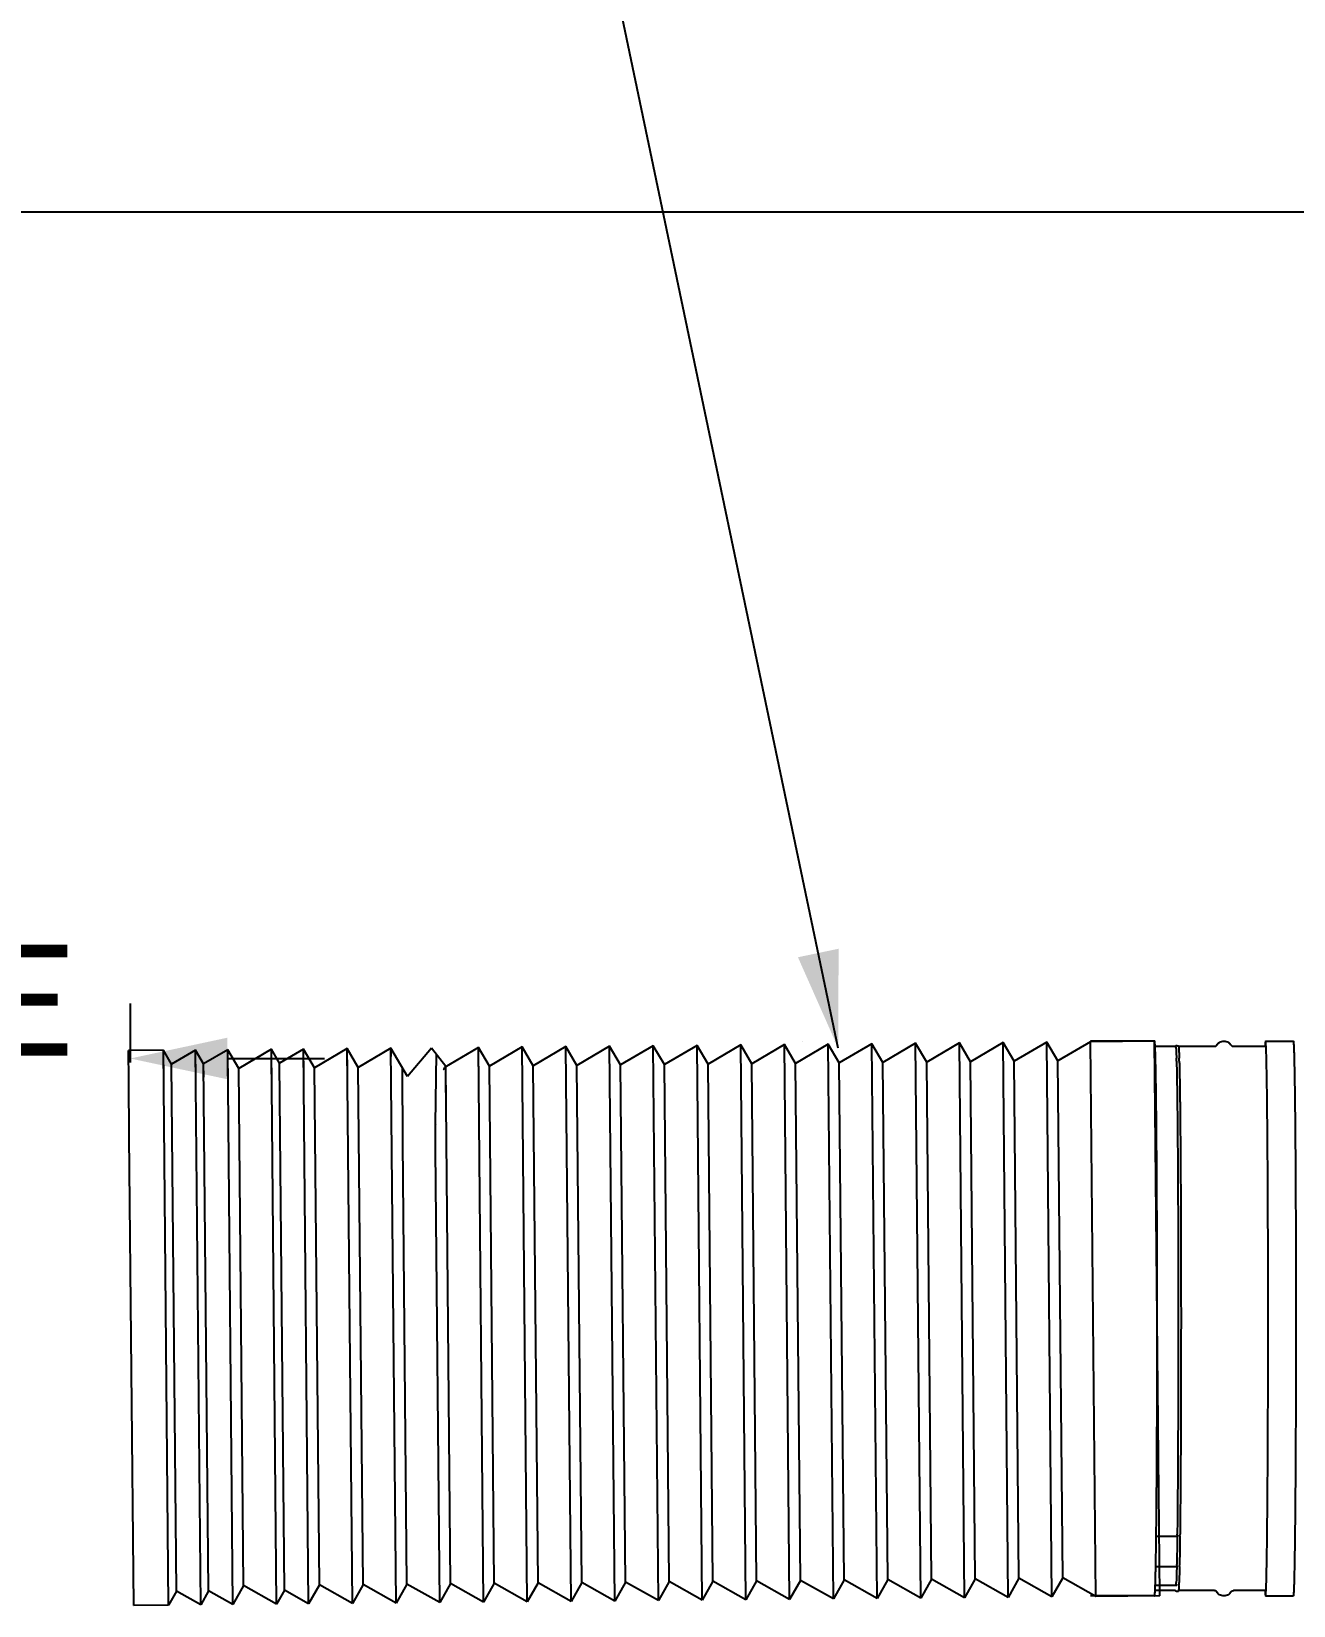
# Model space of a CAD drawing. Header units: millimetres. Extents: x 6781 to 13993, y -7973 to 4183.
# Drawn here: x 9036 to 9491, y 2956 to 3524 of the extents above; entities that cross this region are included whole.
import ezdxf

# ---------------------------------------------------------------- set-up
doc = ezdxf.new("R2010")
doc.units = ezdxf.units.MM
doc.header["$LTSCALE"] = 307.34
doc.header["$PDMODE"] = 3
doc.header["$PDSIZE"] = 8
doc.layers.get('0').update_dxf_attribs({"linetype": 'CONTINUOUS'})
doc.layers.get('Defpoints').update_dxf_attribs({"linetype": 'CONTINUOUS'})
doc.layers.add('02___PRT_ALL_AXES', color=7, linetype='CONTINUOUS')
doc.styles.get("Standard").update_dxf_attribs({"font": 'calibri.ttf'})
doc.dimstyles.new('DIMSTYLE_1', dxfattribs={"dimtxt": 40, "dimasz": 35, "dimexe": 1.5, "dimexo": 1, "dimgap": 1, "dimtad": 1, "dimdsep": 46, "dimtxsty": 'Standard', "dimblk": '_FILLED', "dimblk1": '_FILLED', "dimblk2": '_FILLED', "dimcen": 0.09, "dimazin": 2, "dimtp": 0.01, "dimtm": 0.01, "dimtfac": 1, "dimtofl": 0, "dimtmove": 0, "dimatfit": 3, "dimldrblk": '_FILLED', "dimfxl": 1, "dimtolj": 1, "dimarcsym": 0})
doc.dimstyles.get("Standard").update_dxf_attribs({"dimtxt": 35, "dimasz": 35, "dimexe": 1.5, "dimexo": 1, "dimtad": 1, "dimdsep": 46, "dimtxsty": 'Standard', "dimblk": '_FILLED', "dimblk1": '_FILLED', "dimblk2": '_FILLED', "dimcen": 0.09, "dimazin": 2, "dimtol": 1, "dimtp": 0.01, "dimtm": 0.01, "dimtfac": 1, "dimtofl": 0, "dimtmove": 0, "dimatfit": 3, "dimldrblk": '_FILLED', "dimfxl": 1, "dimtolj": 1, "dimarcsym": 0})

# ---------------------------------------------------------------- blocks, each defined once
blk = doc.blocks.new('_FILLED')
at = {"color": 0, "linetype": 'ByBlock'}
blk.add_solid([(0, 0), (-1, 0.214), (-1, -0.214)], dxfattribs=at)
blk = doc.blocks.new('*D574')
at = {"color": 0, "linetype": 'Continuous', "lineweight": -2}
for p, q in [((9000.59, 3172.49), (9000.59, 3151.88)), ((9071.22, 3173.15), (9071.22, 3151.88)), ((8965.59, 3153.38), (8930.59, 3153.38)), ((9106.22, 3153.38), (9141.22, 3153.38))]:
    blk.add_line(p, q, dxfattribs=at)
at = {"layer": 'Defpoints', "color": 0}
for p in [(9000.59, 3173.49), (9071.22, 3174.15), (9071.22, 3153.38)]:
    blk.add_point(p, dxfattribs=at)
at = {"color": 0, "linetype": 'ByBlock', "lineweight": -2, "xscale": 35, "yscale": 35, "zscale": 35}
blk.add_blockref('_FILLED', (9000.59, 3153.38), dxfattribs=at)
at = {"color": 0, "linetype": 'ByBlock', "lineweight": -2, "xscale": 35, "yscale": 35, "zscale": 35, "rotation": 180}
blk.add_blockref('_FILLED', (9071.22, 3153.38), dxfattribs=at)
at = {"color": 0, "lineweight": 25, "insert": (9035.9, 3174.38), "char_height": 40, "attachment_point": 5}
blk.add_mtext('\\A1;\\A1;E', dxfattribs=at)
blk = doc.blocks.new('*D575')
at = {"color": 0, "linetype": 'Continuous', "lineweight": -2}
for p, q in [((7353.4, 3070.86), (7353.4, 3460.04)), ((7388.4, 3458.54), (9950.73, 3458.54)), ((9985.73, 3045.68), (9985.73, 3460.04))]:
    blk.add_line(p, q, dxfattribs=at)
at = {"layer": 'Defpoints', "color": 0}
for p in [(9985.73, 3458.54), (7353.4, 3069.86), (9985.73, 3044.68)]:
    blk.add_point(p, dxfattribs=at)
at = {"color": 0, "linetype": 'ByBlock', "lineweight": -2, "xscale": 35, "yscale": 35, "zscale": 35, "rotation": 180}
blk.add_blockref('_FILLED', (7353.4, 3458.54), dxfattribs=at)
at = {"color": 0, "linetype": 'ByBlock', "lineweight": -2, "xscale": 35, "yscale": 35, "zscale": 35}
blk.add_blockref('_FILLED', (9985.73, 3458.54), dxfattribs=at)
at = {"color": 0, "lineweight": 25, "insert": (8687.25, 3479.94), "char_height": 40, "attachment_point": 5}
blk.add_mtext('\\A1;\\A1;C', dxfattribs=at)

msp = doc.modelspace()

# ---------------------------------------------------------------- linework, layer by layer
at = {"lineweight": 25}
for p, q in [((9179.87873, 3157.14509), (9171.21841, 3146.87702)), ((9184.96591, 3150.45192), (9179.87873, 3157.14509)), ((9169.45354, 3123.12593), (9169.43299, 3149.9091)), ((9070.8741, 3125.42249), (9070.68739, 3145.43434)), ((9181.31435, 3120.4408), (9181.22627, 3129.88122))]:
    msp.add_line(p, q, dxfattribs=at)
at = {"color": 0, "linetype": 'Continuous', "lineweight": 25}
for p, q in [((9313.45758, 3159.6567), (9313.4626, 3159.65815)), ((9313.4777, 3159.64504), (9313.4626, 3159.65815)), ((9325.01287, 3159.6567), (9325.01789, 3159.65815)), ((9325.03299, 3159.64504), (9325.01789, 3159.65815)), ((9440.57079, 3159.65815), (9417.46021, 3159.65815)), ((9448.20693, 3157.65902), (9440.75555, 3157.65902)), ((9440.79675, 3156.68066), (9440.79077, 3156.83848)), ((9440.80581, 3156.4331), (9440.79675, 3156.68066)), ((9440.81633, 3156.13242), (9440.80581, 3156.4331)), ((9440.8179, 3156.059), (9440.81627, 3156.10581)), ((9440.81796, 3156.08462), (9440.81633, 3156.13242)), ((9462.10575, 3157.65902), (9449.20138, 3157.65902)), ((9480.56905, 3157.65902), (9469.03365, 3157.65902)), ((9480.56905, 3159.65902), (9490.56862, 3159.65902)), ((9440.91837, 3152.45527), (9440.91755, 3152.49355)), ((9441.0076, 3148.01951), (9441.00287, 3148.2863)), ((9441.14625, 3138.3677), (9441.13452, 3139.33645)), ((9441.14751, 3138.26135), (9441.14625, 3138.3677)), ((9448.70287, 3139.32294), (9448.71574, 3138.31718)), ((9449.70296, 3139.32304), (9449.71579, 3138.31923)), ((9441.18719, 3134.72206), (9441.1843, 3134.99301)), ((9448.75515, 3134.99462), (9448.76613, 3133.99969)), ((9449.75523, 3134.99308), (9449.76618, 3134.00024)), ((9441.32354, 3118.7305), (9441.32163, 3119.00994)), ((9441.343, 3115.77025), (9441.34084, 3116.11153)), ((9448.89801, 3119.00309), (9448.90497, 3118.00977)), ((9449.89804, 3119.0028), (9449.90499, 3118.00985)), ((9441.42178, 3100.63835), (9441.42062, 3100.91454)), ((9448.99992, 3100.87406), (9449.00399, 3099.92057)), ((9449.99991, 3100.87838), (9450.00399, 3099.92052)), ((9441.48299, 3080.61831), (9441.48243, 3080.89755)), ((9449.06298, 3080.89634), (9449.06501, 3079.89269)), ((9450.06299, 3080.89592), (9450.06501, 3079.89231)), ((9441.50365, 3058.50126), (9441.50368, 3058.78106)), ((9449.08467, 3058.781), (9449.08454, 3057.78112)), ((9450.08467, 3058.78104), (9450.08454, 3057.78111)), ((9441.49993, 3050.65935), (9441.50072, 3051.65831)), ((9449.08166, 3051.65852), (9449.08085, 3050.65811)), ((9450.08166, 3051.6584), (9450.08085, 3050.6583)), ((9441.47168, 3033.67996), (9441.47238, 3033.96047)), ((9449.05271, 3033.96062), (9449.05013, 3032.96038)), ((9450.05272, 3033.96035), (9450.05013, 3032.96145)), ((9441.4225, 3018.85238), (9441.42334, 3019.10286)), ((9441.42351, 3019.09478), (9441.42659, 3019.84771)), ((9449.00588, 3019.85099), (9449.0017, 3018.85837)), ((9450.0059, 3019.85431), (9450.00169, 3018.85463)), ((9441.32641, 3001.00905), (9441.33075, 3001.65682)), ((9441.34567, 3003.97193), (9441.34743, 3004.25467)), ((9448.9246, 3004.26009), (9448.91813, 3003.26074)), ((9449.92465, 3004.26522), (9449.91812, 3003.25691)), ((9441.30227, 2997.59266), (9441.30919, 2998.54195)), ((9441.30919, 2998.54195), (9441.30937, 2998.59681)), ((9441.30951, 2998.58538), (9441.31182, 2998.90776)), ((9441.31182, 2998.90776), (9441.32641, 3001.00905)), ((9448.88545, 2998.5867), (9448.87799, 2997.59589)), ((9449.88549, 2998.58817), (9449.87801, 2997.59458)), ((9441.14955, 2981.23827), (9448.82222, 2981.23827)), ((9441.14959, 2981.23278), (9441.16051, 2982.17272)), ((9441.16035, 2982.1936), (9441.16085, 2982.23733)), ((9441.16051, 2982.17272), (9441.16101, 2982.21616)), ((9448.72771, 2981.94856), (9448.72757, 2981.96338)), ((9448.73095, 2982.23938), (9448.72762, 2981.96339)), ((9449.72729, 2981.94932), (9449.72726, 2981.94856)), ((9449.73096, 2982.23403), (9449.72752, 2981.94933)), ((9440.94657, 2968.1311), (9440.95834, 2968.69661)), ((9440.98987, 2970.33865), (9448.70133, 2970.33865)), ((9441.00719, 2971.27527), (9441.00784, 2971.33695)), ((9448.54648, 2970.33734), (9448.54189, 2970.11711)), ((9448.56646, 2971.33441), (9448.55922, 2970.96602)), ((9449.56668, 2971.33598), (9449.55899, 2970.94423)), ((9448.1395, 2961.65902), (9440.75555, 2961.65902)), ((9440.79077, 2962.47956), (9440.79675, 2962.63738)), ((9440.79675, 2962.63738), (9440.80631, 2962.89889)), ((9440.82887, 2963.57397), (9448.55282, 2963.57397)), ((9440.85744, 2964.52708), (9440.8587, 2964.56998)), ((9440.85753, 2964.50026), (9440.85878, 2964.54366)), ((9462.10575, 2961.65902), (9449.2014, 2961.65902)), ((9480.56905, 2961.65902), (9469.03365, 2961.65902)), ((9440.57079, 2959.65989), (9417.46021, 2959.65989)), ((9480.56905, 2959.65902), (9490.56862, 2959.65902))]:
    msp.add_line(p, q, dxfattribs=at)
for centre, radius, start, end in [((9362.95346, 3154.08744), 77.88488, 2.6469179, 2.7702671), ((9332.1901, 3152.69986), 108.6795, 2.1824043, 2.6286847), ((9222.07626, 3148.66472), 218.86751, 1.817802, 1.9427766), ((9167.92312, 3146.95356), 273.04768, 1.653767, 1.8162258), ((8945.2546, 3140.9608), 495.7971, 1.3328793, 1.4467509), ((9150.88065, 3144.29518), 297.69542, 1.5708006, 1.7632694), ((9149.44003, 3144.24648), 300.13684, 1.5671331, 1.7578626), ((9362.95349, 2965.23059), 77.88484, 357.229733, 357.3530814), ((9332.19015, 2966.61817), 108.67945, 357.3713146, 357.8175959), ((9242.61231, 2969.97087), 198.32014, 357.9564316, 358.1484529), ((9174.49854, 2972.16837), 266.46934, 358.1493999, 358.3509898), ((9321.95905, 2969.30542), 126.52088, 357.6442521, 357.8558502), ((9373.64115, 2967.06892), 75.79032, 357.2336989, 357.3555988), ((9317.24467, 2969.48794), 132.23878, 357.6483561, 357.8701704)]:
    msp.add_arc(centre, radius, start, end, dxfattribs=at)
for points, knots in [([(9440.74732, 3157.85173), (9440.73458, 3158.11483), (9440.70556, 3158.55258), (9440.67941, 3159.15964), (9440.61534, 3159.42776), (9440.61135, 3159.65815), (9440.57079, 3159.65815)], [0, 0, 0, 0, 0.434045749, 0.745168958, 0.933166779, 1, 1, 1, 1]), ([(9448.14405, 3157.64845), (9448.14827, 3157.66274), (9448.15682, 3157.69872), (9448.16149, 3157.7354), (9448.1637, 3157.75731)], [0, 0, 0, 0, 0.403614473, 1, 1, 1, 1]), ([(9448.1637, 3157.75731), (9448.16604, 3157.78055), (9448.17001, 3157.83016), (9448.17957, 3157.87939), (9448.18771, 3157.90453)], [0, 0, 0, 0, 0.469251593, 1, 1, 1, 1]), ([(9448.18771, 3157.90453), (9448.20751, 3157.96561), (9448.35111, 3158.10887), (9448.54251, 3158.06051), (9448.65105, 3158.03963)], [0, 0, 0, 0, 0.367438297, 1, 1, 1, 1]), ([(9448.371, 3157.25035), (9448.29551, 3157.31687), (9448.15327, 3157.61572), (9448.28398, 3157.29157), (9448.25887, 3157.16729), (9448.27004, 3157.051)], [0, 0, 0, 0, 0.39800168, 0.537903416, 1, 1, 1, 1]), ([(9448.29797, 3156.68701), (9448.30259, 3156.61548), (9448.32312, 3156.28243), (9448.34037, 3155.94917), (9448.35243, 3155.68744)], [0, 0, 0, 0, 0.214809285, 1, 1, 1, 1]), ([(9448.35243, 3155.68744), (9448.35978, 3155.52776), (9448.39175, 3154.78387), (9448.41706, 3154.03971), (9448.43511, 3153.45527)], [0, 0, 0, 0, 0.214684891, 1, 1, 1, 1]), ([(9448.65105, 3158.03963), (9448.77302, 3158.01617), (9448.95223, 3157.9483), (9449.20003, 3157.88178), (9449.24312, 3157.73369), (9449.20021, 3157.68658), (9449.19366, 3157.65971)], [0, 0, 0, 0, 0.481014168, 0.776632512, 0.892892476, 1, 1, 1, 1]), ([(9449.19366, 3157.65971), (9449.17294, 3157.57463), (9449.28881, 3157.37358), (9449.26285, 3157.16709), (9449.27207, 3157.04955)], [0, 0, 0, 0, 0.426190945, 1, 1, 1, 1]), ([(9449.30028, 3156.68737), (9449.30527, 3156.61423), (9449.3255, 3156.28067), (9449.34139, 3155.94687), (9449.35335, 3155.68628)], [0, 0, 0, 0, 0.219371422, 1, 1, 1, 1]), ([(9449.35335, 3155.68628), (9449.36073, 3155.52545), (9449.39282, 3154.78133), (9449.41767, 3154.03692), (9449.43562, 3153.45339)], [0, 0, 0, 0, 0.216163214, 1, 1, 1, 1]), ([(9462.95689, 3158.14616), (9462.93206, 3158.10313), (9462.74757, 3157.8263), (9462.38884, 3157.65902), (9462.10575, 3157.65902)], [0, 0, 0, 0, 0.14928424, 1, 1, 1, 1]), ([(9462.95689, 3158.14616), (9463.19886, 3158.56533), (9463.94994, 3159.3536), (9465.5693, 3159.82208), (9467.18877, 3159.3537), (9467.94047, 3158.56547), (9468.18252, 3158.14616)], [0, 0, 0, 0, 0.232309985, 0.499914947, 0.767613246, 1, 1, 1, 1]), ([(9469.03365, 3157.65902), (9468.918, 3157.65902), (9468.57975, 3157.71639), (9468.29325, 3157.95433), (9468.18252, 3158.14616)], [0, 0, 0, 0, 0.34305346, 1, 1, 1, 1]), ([(9480.56905, 3159.65902), (9480.52494, 3159.65902), (9480.52468, 3159.40599), (9480.45402, 3159.11424), (9480.42886, 3158.44965), (9480.39783, 3157.97127), (9480.38453, 3157.68361)], [0, 0, 0, 0, 0.066505389, 0.254517332, 0.565803266, 1, 1, 1, 1]), ([(9480.56905, 2959.65902), (9480.61203, 2959.65902), (9480.61351, 2959.90482), (9480.68201, 2960.18918), (9480.7079, 2960.83437), (9480.75855, 2961.65351), (9480.79936, 2962.73566), (9480.8635, 2964.62885), (9480.93596, 2967.56818), (9481.01691, 2971.74963), (9481.09364, 2976.779), (9481.16603, 2982.60605), (9481.23292, 2989.17532), (9481.29369, 2996.42334), (9481.36793, 3007.23741), (9481.43912, 3021.88083), (9481.49049, 3040.39989), (9481.50784, 3059.65906), (9481.49049, 3078.9182), (9481.43912, 3097.4372), (9481.36793, 3112.08058), (9481.29369, 3122.89463), (9481.23292, 3130.14263), (9481.16603, 3136.7119), (9481.09364, 3142.53896), (9481.01691, 3147.56833), (9480.93597, 3151.74981), (9480.8635, 3154.68915), (9480.79936, 3156.58236), (9480.75855, 3157.66452), (9480.7079, 3158.48366), (9480.68201, 3159.12885), (9480.61351, 3159.41322), (9480.61203, 3159.65902), (9480.56905, 3159.65902)], [0, 0, 0, 0, 0.0006445, 0.002463807, 0.005475645, 0.009676889, 0.015057242, 0.021605055, 0.038137771, 0.05911701, 0.084340704, 0.113566516, 0.146513734, 0.182864617, 0.222268971, 0.308696196, 0.402474429, 0.500000247, 0.597525887, 0.691303782, 0.777730766, 0.81713504, 0.853485855, 0.886433046, 0.915658883, 0.940882632, 0.961861969, 0.978394802, 0.984942647, 0.990323042, 0.994524321, 0.997536174, 0.999355494, 1, 1, 1, 1]), ([(9490.56862, 3159.65902), (9490.61159, 3159.65902), (9490.61308, 3159.41322), (9490.68157, 3159.12886), (9490.70746, 3158.48367), (9490.75812, 3157.66453), (9490.79893, 3156.58238), (9490.86306, 3154.68919), (9490.93553, 3151.74986), (9491.01647, 3147.5684), (9491.0932, 3142.53904), (9491.1656, 3136.71199), (9491.23248, 3130.14271), (9491.29325, 3122.8947), (9491.36749, 3112.08062), (9491.43868, 3097.4372), (9491.49005, 3078.91814), (9491.5074, 3059.65898), (9491.49005, 3040.39984), (9491.43868, 3021.88083), (9491.36749, 3007.23746), (9491.29325, 2996.42341), (9491.23249, 2989.1754), (9491.1656, 2982.60613), (9491.0932, 2976.77908), (9491.01647, 2971.7497), (9490.93553, 2967.56823), (9490.86306, 2964.62888), (9490.79893, 2962.73568), (9490.75812, 2961.65352), (9490.70746, 2960.83438), (9490.68157, 2960.18918), (9490.61308, 2959.90482), (9490.61159, 2959.65902), (9490.56862, 2959.65902)], [0, 0, 0, 0, 0.0006445, 0.002463807, 0.005475645, 0.009676889, 0.015057242, 0.021605055, 0.038137771, 0.05911701, 0.084340704, 0.113566516, 0.146513734, 0.182864617, 0.222268971, 0.308696196, 0.402474429, 0.500000247, 0.597525887, 0.691303782, 0.777730766, 0.81713504, 0.853485855, 0.886433046, 0.915658883, 0.940882632, 0.961861969, 0.978394802, 0.984942647, 0.990323042, 0.994524321, 0.997536174, 0.999355494, 1, 1, 1, 1]), ([(9441.00287, 3148.2863), (9440.99616, 3148.66208), (9440.97059, 3150.05267), (9440.94196, 3151.44321), (9440.91838, 3152.45793)], [0, 0, 0, 0, 0.270227428, 1, 1, 1, 1]), ([(9448.4642, 3152.45567), (9448.47275, 3152.14511), (9448.50913, 3150.75496), (9448.5392, 3149.36464), (9448.56055, 3148.2849)], [0, 0, 0, 0, 0.223407102, 1, 1, 1, 1]), ([(9449.46461, 3152.45469), (9449.47314, 3152.1439), (9449.50939, 3150.75459), (9449.53941, 3149.36512), (9449.56072, 3148.28646)], [0, 0, 0, 0, 0.223714063, 1, 1, 1, 1]), ([(9441.13452, 3139.33645), (9441.12622, 3140.01133), (9441.09433, 3142.51578), (9441.058, 3145.02018), (9441.0276, 3146.84965)], [0, 0, 0, 0, 0.269470109, 1, 1, 1, 1]), ([(9448.57973, 3147.2857), (9448.59088, 3146.68776), (9448.63781, 3144.0336), (9448.67609, 3141.37929), (9448.70287, 3139.32294)], [0, 0, 0, 0, 0.225290204, 1, 1, 1, 1]), ([(9449.57989, 3147.28688), (9449.59103, 3146.6886), (9449.63792, 3144.03408), (9449.67619, 3141.37942), (9449.70296, 3139.32304)], [0, 0, 0, 0, 0.225384322, 1, 1, 1, 1]), ([(9448.71574, 3138.31718), (9448.71912, 3138.04758), (9448.73283, 3136.94007), (9448.74575, 3135.83255), (9448.75515, 3134.99462)], [0, 0, 0, 0, 0.243428319, 1, 1, 1, 1]), ([(9449.71579, 3138.31923), (9449.71918, 3138.04933), (9449.73289, 3136.94062), (9449.74583, 3135.8319), (9449.75523, 3134.99308)], [0, 0, 0, 0, 0.243434771, 1, 1, 1, 1]), ([(9441.32163, 3119.00994), (9441.31332, 3120.21689), (9441.28051, 3124.77118), (9441.24162, 3129.32542), (9441.20825, 3132.67267)], [0, 0, 0, 0, 0.26501527, 1, 1, 1, 1]), ([(9448.76613, 3133.99969), (9448.77868, 3132.84499), (9448.82999, 3127.84619), (9448.87072, 3122.84728), (9448.89801, 3119.00309)], [0, 0, 0, 0, 0.230997687, 1, 1, 1, 1]), ([(9449.76618, 3134.00024), (9449.77873, 3132.84536), (9449.83003, 3127.84628), (9449.87075, 3122.84709), (9449.89804, 3119.0028)], [0, 0, 0, 0, 0.231020649, 1, 1, 1, 1]), ([(9441.42062, 3100.91454), (9441.41521, 3102.19572), (9441.3931, 3107.14764), (9441.36622, 3112.09955), (9441.343, 3115.77025)], [0, 0, 0, 0, 0.258723956, 1, 1, 1, 1]), ([(9448.90497, 3118.00977), (9448.91438, 3116.64858), (9448.95173, 3110.93671), (9448.9811, 3105.22479), (9448.99992, 3100.87406)], [0, 0, 0, 0, 0.238309159, 1, 1, 1, 1]), ([(9449.90499, 3118.00985), (9449.9144, 3116.64893), (9449.95174, 3110.93847), (9449.9811, 3105.22797), (9449.99991, 3100.87838)], [0, 0, 0, 0, 0.238321757, 1, 1, 1, 1]), ([(9441.48243, 3080.89755), (9441.47955, 3082.31552), (9441.46709, 3087.87911), (9441.44985, 3093.4427), (9441.434, 3097.5883)], [0, 0, 0, 0, 0.254866512, 1, 1, 1, 1]), ([(9449.00399, 3099.92057), (9449.01047, 3098.3782), (9449.03528, 3092.03681), (9449.05304, 3085.6954), (9449.06298, 3080.89634)], [0, 0, 0, 0, 0.243221681, 1, 1, 1, 1]), ([(9450.00399, 3099.92052), (9450.01048, 3098.3781), (9450.03529, 3092.03658), (9450.05305, 3085.69504), (9450.06299, 3080.89592)], [0, 0, 0, 0, 0.243226512, 1, 1, 1, 1]), ([(9441.50368, 3058.78106), (9441.50406, 3063.39195), (9441.50062, 3069.5257), (9441.49181, 3075.65945), (9441.48928, 3077.18232)], [0, 0, 0, 0, 0.751722811, 1, 1, 1, 1]), ([(9449.06501, 3079.89269), (9449.06844, 3078.15037), (9449.08042, 3071.11315), (9449.08512, 3064.07591), (9449.08467, 3058.781)], [0, 0, 0, 0, 0.24758694, 1, 1, 1, 1]), ([(9450.06501, 3079.89231), (9450.06844, 3078.15002), (9450.08042, 3071.11293), (9450.08512, 3064.07583), (9450.08467, 3058.78104)], [0, 0, 0, 0, 0.247588224, 1, 1, 1, 1]), ([(9441.47238, 3033.96047), (9441.47579, 3035.33512), (9441.48841, 3040.90141), (9441.49639, 3046.4677), (9441.49993, 3050.65935)], [0, 0, 0, 0, 0.246960175, 1, 1, 1, 1]), ([(9449.08085, 3050.65811), (9449.07964, 3049.25162), (9449.07371, 3043.68578), (9449.06326, 3038.11995), (9449.05271, 3033.96062)], [0, 0, 0, 0, 0.252700538, 1, 1, 1, 1]), ([(9450.08085, 3050.6583), (9450.07964, 3049.25178), (9450.07371, 3043.68579), (9450.06326, 3038.11981), (9450.05272, 3033.96035)], [0, 0, 0, 0, 0.252699481, 1, 1, 1, 1]), ([(9449.05013, 3032.96038), (9449.04719, 3031.84752), (9449.03486, 3027.47771), (9449.01939, 3023.10792), (9449.00588, 3019.85099)], [0, 0, 0, 0, 0.254670294, 1, 1, 1, 1]), ([(9450.05013, 3032.96145), (9450.04719, 3031.8488), (9450.03487, 3027.47974), (9450.0194, 3023.1107), (9450.0059, 3019.85431)], [0, 0, 0, 0, 0.254667577, 1, 1, 1, 1]), ([(9441.42659, 3019.84771), (9441.42978, 3020.63384), (9441.44224, 3023.82523), (9441.45292, 3027.01663), (9441.46004, 3029.4219)], [0, 0, 0, 0, 0.246329064, 1, 1, 1, 1]), ([(9441.34743, 3004.25467), (9441.35472, 3005.42811), (9441.38354, 3010.29399), (9441.40711, 3015.1599), (9441.4225, 3018.85238)], [0, 0, 0, 0, 0.241156126, 1, 1, 1, 1]), ([(9449.0017, 3018.85837), (9448.99632, 3017.59862), (9448.97436, 3012.73251), (9448.94766, 3007.86642), (9448.9246, 3004.26009)], [0, 0, 0, 0, 0.258881782, 1, 1, 1, 1]), ([(9450.00169, 3018.85463), (9449.99632, 3017.59571), (9449.97437, 3012.73256), (9449.94769, 3007.86942), (9449.92465, 3004.26522)], [0, 0, 0, 0, 0.258867671, 1, 1, 1, 1]), ([(9448.91813, 3003.26074), (9448.91553, 3002.86474), (9448.90514, 3001.30672), (9448.89409, 2999.74871), (9448.88545, 2998.5867)], [0, 0, 0, 0, 0.254170915, 1, 1, 1, 1]), ([(9449.91812, 3003.25691), (9449.91553, 3002.86137), (9449.90515, 3001.30512), (9449.89412, 2999.74887), (9449.88549, 2998.58817)], [0, 0, 0, 0, 0.254163437, 1, 1, 1, 1]), ([(9441.19154, 2985.00889), (9441.20183, 2985.9923), (9441.24377, 2990.18684), (9441.27856, 2994.38145), (9441.30227, 2997.59266)], [0, 0, 0, 0, 0.234449109, 1, 1, 1, 1]), ([(9448.87799, 2997.59589), (9448.86738, 2996.20712), (9448.82607, 2991.08821), (9448.7758, 2985.96937), (9448.73095, 2982.23938)], [0, 0, 0, 0, 0.271301889, 1, 1, 1, 1]), ([(9449.87801, 2997.59458), (9449.8674, 2996.20554), (9449.82609, 2991.08529), (9449.77581, 2985.96511), (9449.73096, 2982.23403)], [0, 0, 0, 0, 0.27128118, 1, 1, 1, 1]), ([(9441.00794, 2971.31773), (9441.02094, 2972.0569), (9441.07574, 2975.36181), (9441.11933, 2978.66689), (9441.14959, 2981.23278)], [0, 0, 0, 0, 0.223662795, 1, 1, 1, 1]), ([(9448.7187, 2981.23814), (9448.7072, 2980.31408), (9448.664, 2977.01273), (9448.61262, 2973.71147), (9448.56646, 2971.33441)], [0, 0, 0, 0, 0.279901087, 1, 1, 1, 1]), ([(9448.82229, 2981.23831), (9448.87037, 2981.23821), (9448.99138, 2981.39435), (9448.86605, 2981.51923), (9448.82678, 2981.60436)], [0, 0, 0, 0, 0.338991439, 1, 1, 1, 1]), ([(9449.72726, 2981.94856), (9449.72608, 2981.86331), (9449.68113, 2981.71701), (9449.60157, 2981.53142), (9449.49534, 2981.38823), (9449.56944, 2981.23842), (9449.62468, 2981.23828)], [0, 0, 0, 0, 0.330039601, 0.576942613, 0.786152383, 1, 1, 1, 1]), ([(9449.71875, 2981.23564), (9449.70726, 2980.31237), (9449.66409, 2977.01238), (9449.61277, 2973.71248), (9449.56668, 2971.33598)], [0, 0, 0, 0, 0.279775585, 1, 1, 1, 1]), ([(9440.87589, 2965.15871), (9440.88204, 2965.38709), (9440.90784, 2966.37783), (9440.93041, 2967.36865), (9440.94657, 2968.1311)], [0, 0, 0, 0, 0.230517574, 1, 1, 1, 1]), ([(9448.54189, 2970.11711), (9448.53035, 2969.56694), (9448.48911, 2967.71829), (9448.44005, 2965.86972), (9448.39135, 2964.5718)], [0, 0, 0, 0, 0.297592741, 1, 1, 1, 1]), ([(9448.75527, 2970.38502), (9448.75556, 2970.39945), (9448.73225, 2970.47925), (9448.68733, 2970.54713), (9448.65711, 2970.60668)], [0, 0, 0, 0, 0.177716806, 1, 1, 1, 1]), ([(9448.7018, 2970.33844), (9448.71485, 2970.33855), (9448.74302, 2970.34455), (9448.75501, 2970.37221), (9448.75527, 2970.38502)], [0, 0, 0, 0, 0.504545096, 1, 1, 1, 1]), ([(9449.35773, 2970.38502), (9449.35748, 2970.37252), (9449.36755, 2970.34511), (9449.39481, 2970.33876), (9449.40721, 2970.33853)], [0, 0, 0, 0, 0.502000946, 1, 1, 1, 1]), ([(9449.55881, 2970.94422), (9449.55606, 2970.82979), (9449.50202, 2970.63312), (9449.35942, 2970.46923), (9449.35773, 2970.38502)], [0, 0, 0, 0, 0.576072379, 1, 1, 1, 1]), ([(9449.54662, 2970.33343), (9449.5348, 2969.7616), (9449.4926, 2967.84137), (9449.44234, 2965.92123), (9449.39209, 2964.57342)], [0, 0, 0, 0, 0.297782949, 1, 1, 1, 1]), ([(9440.57079, 2959.65989), (9440.61135, 2959.65989), (9440.61534, 2959.89028), (9440.67941, 2960.15839), (9440.70556, 2960.76546), (9440.73458, 2961.20321), (9440.74732, 2961.46631)], [0, 0, 0, 0, 0.066833221, 0.254831042, 0.565954251, 1, 1, 1, 1]), ([(9448.68983, 2961.2784), (9448.56786, 2961.30187), (9448.38865, 2961.36974), (9448.14084, 2961.43626), (9448.09776, 2961.58435), (9448.14067, 2961.63146), (9448.14722, 2961.65833)], [0, 0, 0, 0, 0.481014168, 0.776632512, 0.892892476, 1, 1, 1, 1]), ([(9448.37518, 2964.03192), (9448.374, 2964.04404), (9448.37239, 2964.06836), (9448.37249, 2964.09274), (9448.373, 2964.10491)], [0, 0, 0, 0, 0.499729133, 1, 1, 1, 1]), ([(9448.55229, 2963.5738), (9448.60098, 2963.57459), (9448.39621, 2963.82315), (9448.38641, 2963.91743), (9448.37518, 2964.03192)], [0, 0, 0, 0, 0.297433827, 1, 1, 1, 1]), ([(9449.3722, 2964.06186), (9449.36722, 2963.94057), (9449.36597, 2963.83302), (9449.12965, 2963.57421), (9449.18297, 2963.57379)], [0, 0, 0, 0, 0.694793517, 1, 1, 1, 1]), ([(9449.34315, 2963.41111), (9449.323, 2962.99431), (9449.27515, 2962.33075), (9449.23091, 2961.65338), (9449.15316, 2961.41351)], [0, 0, 0, 0, 0.62333005, 1, 1, 1, 1]), ([(9462.10575, 2961.65902), (9462.22141, 2961.65902), (9462.55966, 2961.60164), (9462.84616, 2961.3637), (9462.95689, 2961.17188)], [0, 0, 0, 0, 0.34305346, 1, 1, 1, 1]), ([(9468.18252, 2961.17188), (9468.20735, 2961.2149), (9468.39184, 2961.49174), (9468.75057, 2961.65902), (9469.03365, 2961.65902)], [0, 0, 0, 0, 0.14928424, 1, 1, 1, 1]), ([(9480.38453, 2961.63446), (9480.39783, 2961.3468), (9480.42885, 2960.86841), (9480.45402, 2960.20381), (9480.52468, 2959.91206), (9480.52494, 2959.65902), (9480.56905, 2959.65902)], [0, 0, 0, 0, 0.43419724, 0.745482539, 0.933494535, 1, 1, 1, 1]), ([(9449.15316, 2961.41351), (9449.13337, 2961.35243), (9448.98977, 2961.20916), (9448.79837, 2961.25752), (9448.68983, 2961.2784)], [0, 0, 0, 0, 0.367438297, 1, 1, 1, 1]), ([(9468.18252, 2961.17188), (9467.94055, 2960.7527), (9467.18947, 2959.96443), (9465.57011, 2959.49596), (9463.95064, 2959.96434), (9463.19894, 2960.75256), (9462.95689, 2961.17188)], [0, 0, 0, 0, 0.232309985, 0.499914947, 0.767613246, 1, 1, 1, 1])]:
    msp.add_open_spline(points, degree=3, knots=knots, dxfattribs=at)
for points in [[(9440.87589, 3154.15933), (9440.86983, 3154.3841), (9440.86357, 3154.60886), (9440.85707, 3154.83362)], [(9448.27004, 3157.051), (9448.28168, 3156.92987), (9448.29012, 3156.80844), (9448.29797, 3156.68701)], [(9449.27207, 3157.04955), (9449.28154, 3156.92883), (9449.29204, 3156.80818), (9449.30028, 3156.68737)], [(9440.89365, 3153.47862), (9440.88792, 3153.70553), (9440.882, 3153.93243), (9440.87589, 3154.15933)], [(9441.0276, 3146.84965), (9441.02113, 3147.23961), (9441.01447, 3147.62956), (9441.0076, 3148.01951)], [(9448.56055, 3148.2849), (9448.56714, 3147.95184), (9448.57353, 3147.61877), (9448.57973, 3147.2857)], [(9449.56072, 3148.28646), (9449.5673, 3147.95327), (9449.57368, 3147.62008), (9449.57989, 3147.28688)], [(9441.1843, 3134.99301), (9441.17266, 3136.08246), (9441.16044, 3137.17191), (9441.14751, 3138.26135)], [(9441.20825, 3132.67267), (9441.20144, 3133.35581), (9441.19443, 3134.03894), (9441.18719, 3134.72206)], [(9441.34084, 3116.11153), (9441.33527, 3116.98452), (9441.32951, 3117.85751), (9441.32354, 3118.7305)], [(9441.434, 3097.5883), (9441.43011, 3098.60498), (9441.42604, 3099.62167), (9441.42178, 3100.63835)], [(9441.48928, 3077.18232), (9441.48738, 3078.32765), (9441.48528, 3079.47298), (9441.48299, 3080.61831)], [(9441.50256, 3054.6999), (9441.50315, 3055.96702), (9441.50351, 3057.23414), (9441.50365, 3058.50126)], [(9441.50072, 3051.65831), (9441.50148, 3052.67218), (9441.50209, 3053.68604), (9441.50256, 3054.6999)], [(9449.08454, 3057.78112), (9449.08418, 3055.74025), (9449.08322, 3053.69939), (9449.08166, 3051.65852)], [(9450.08454, 3057.78111), (9450.08418, 3055.74021), (9450.08322, 3053.6993), (9450.08166, 3051.6584)], [(9441.46004, 3029.4219), (9441.46424, 3030.84125), (9441.46812, 3032.2606), (9441.47168, 3033.67996)], [(9441.33075, 3001.65682), (9441.33587, 3002.42852), (9441.34085, 3003.20023), (9441.34567, 3003.97193)], [(9441.16101, 2982.21616), (9441.17164, 2983.14707), (9441.18179, 2984.07798), (9441.19154, 2985.00889)], [(9448.82678, 2981.60436), (9448.77678, 2981.71278), (9448.7304, 2981.8292), (9448.72771, 2981.94856)], [(9440.95834, 2968.69661), (9440.96941, 2969.23819), (9440.9799, 2969.77978), (9440.98995, 2970.32138)], [(9440.98995, 2970.32138), (9440.99584, 2970.63934), (9441.00159, 2970.9573), (9441.00719, 2971.27527)], [(9448.65711, 2970.60668), (9448.60095, 2970.71734), (9448.55685, 2970.84188), (9448.5595, 2970.96596)], [(9440.85878, 2964.54366), (9440.86467, 2964.74867), (9440.87036, 2964.95369), (9440.87589, 2965.15871)]]:
    msp.add_open_spline(points, degree=3, dxfattribs=at)
at = {"linetype": 'Continuous', "lineweight": 25}
msp.add_open_spline([(9183.98432, 3149.6107), (9184.08147, 3149.56518), (9184.27923, 3149.52235), (9184.46121, 3149.71559), (9184.47404, 3149.85642), (9184.47081, 3149.93016), (9184.47081, 3149.93016), (9184.46426, 3150.07978), (9184.46099, 3150.1546)], degree=3, knots=[0, 0, 0, 0, 0.443670696, 0.694769887, 1, 1, 1, 1.224658706, 1.224658706, 1.224658706, 1.224658706], dxfattribs=at)
at = {"layer": '02___PRT_ALL_AXES', "linetype": 'Continuous', "lineweight": 25}
for p, q in [((9083.16514, 3156.32366), (9070.58689, 3156.20631)), ((9070.68739, 3145.43434), (9070.58689, 3156.20631)), ((9086.07691, 3151.35115), (9083.16514, 3156.32366)), ((9085.03098, 2956.3341), (9083.16514, 3156.32366)), ((9083.26145, 3146.00038), (9083.16514, 3156.32366)), ((9094.75321, 3156.43177), (9086.07691, 3151.35115)), ((9097.66498, 3151.45927), (9094.75321, 3156.43177)), ((9096.61905, 2956.44222), (9094.75321, 3156.43177)), ((9094.84566, 3146.52186), (9094.75321, 3156.43177)), ((9106.34128, 3156.53988), (9097.66498, 3151.45927)), ((9110.31407, 3149.75544), (9106.34128, 3156.53988)), ((9108.20712, 2956.55033), (9106.34128, 3156.53988)), ((9106.42988, 3147.04335), (9106.34128, 3156.53988)), ((9122.08516, 3156.68677), (9110.31407, 3149.75544)), ((9124.99693, 3151.71427), (9122.08516, 3156.68677)), ((9123.951, 2956.69722), (9122.08516, 3156.68677)), ((9122.16852, 3147.75185), (9122.08516, 3156.68677)), ((9133.67323, 3156.79488), (9124.99693, 3151.71427)), ((9137.66808, 3150.01065), (9133.67323, 3156.79488)), ((9135.53907, 2956.80533), (9133.67323, 3156.79488)), ((9133.75273, 3148.27333), (9133.67323, 3156.79488)), ((9149.43917, 3156.94197), (9137.66808, 3150.01065)), ((9153.43402, 3150.15774), (9149.43917, 3156.94197)), ((9149.51343, 3148.98282), (9149.43917, 3156.94197)), ((9151.30502, 2956.95242), (9149.43917, 3156.94197)), ((9165.20512, 3157.08907), (9153.43402, 3150.15774)), ((9171.21841, 3146.87702), (9165.20512, 3157.08907)), ((9167.07096, 2957.09951), (9165.20512, 3157.08907)), ((9165.23264, 3154.13853), (9165.20512, 3157.08907)), ((9181.22627, 3129.88122), (9181.57445, 3154.91403)), ((9196.737, 3157.38325), (9184.46099, 3150.1546)), ((9200.73185, 3150.59901), (9196.737, 3157.38325)), ((9198.60285, 2957.3937), (9196.737, 3157.38325)), ((9196.80127, 3150.49488), (9196.737, 3157.38325)), ((9212.50295, 3157.53034), (9200.73185, 3150.59901)), ((9216.4978, 3150.7461), (9212.50295, 3157.53034)), ((9214.36879, 2957.54079), (9212.50295, 3157.53034)), ((9228.26889, 3157.67743), (9216.4978, 3150.7461)), ((9232.26374, 3150.8932), (9228.26889, 3157.67743)), ((9230.13473, 2957.68788), (9228.26889, 3157.67743)), ((9244.03483, 3157.82452), (9232.26374, 3150.8932)), ((9248.02969, 3151.04029), (9244.03483, 3157.82452)), ((9245.90068, 2957.83497), (9244.03483, 3157.82452)), ((9259.80078, 3157.97162), (9248.02969, 3151.04029)), ((9263.79563, 3151.18738), (9259.80078, 3157.97162)), ((9261.66662, 2957.98206), (9259.80078, 3157.97162)), ((9275.56672, 3158.11871), (9263.79563, 3151.18738)), ((9279.56157, 3151.33447), (9275.56672, 3158.11871)), ((9277.43256, 2958.12915), (9275.56672, 3158.11871)), ((9291.33266, 3158.2658), (9279.56157, 3151.33447)), ((9295.32752, 3151.48156), (9291.33266, 3158.2658)), ((9293.19851, 2958.27625), (9291.33266, 3158.2658)), ((9307.09861, 3158.41289), (9295.32752, 3151.48156)), ((9311.09346, 3151.62865), (9307.09861, 3158.41289)), ((9308.96445, 2958.42334), (9307.09861, 3158.41289)), ((9322.86455, 3158.55998), (9311.09346, 3151.62865)), ((9326.8594, 3151.77575), (9322.86455, 3158.55998)), ((9324.73039, 2958.57043), (9322.86455, 3158.55998)), ((9338.63049, 3158.70707), (9326.8594, 3151.77575)), ((9342.62535, 3151.92284), (9338.63049, 3158.70707)), ((9340.49634, 2958.71752), (9338.63049, 3158.70707)), ((9354.39644, 3158.85417), (9342.62535, 3151.92284)), ((9358.39129, 3152.06993), (9354.39644, 3158.85417)), ((9356.26228, 2958.86461), (9354.39644, 3158.85417)), ((9370.16238, 3159.00126), (9358.39129, 3152.06993)), ((9374.15723, 3152.21702), (9370.16238, 3159.00126)), ((9372.02822, 2959.0117), (9370.16238, 3159.00126)), ((9385.92832, 3159.14835), (9374.15723, 3152.21702)), ((9389.92318, 3152.36411), (9385.92832, 3159.14835)), ((9387.79417, 2959.1588), (9385.92832, 3159.14835)), ((9401.69427, 3159.29544), (9389.92318, 3152.36411)), ((9405.68912, 3152.5112), (9401.69427, 3159.29544)), ((9403.56011, 2959.30589), (9401.69427, 3159.29544)), ((9417.46021, 3159.44253), (9405.68912, 3152.5112)), ((9440.57079, 3159.65815), (9417.46021, 3159.44253)), ((9419.32605, 2959.45298), (9417.46021, 3159.44253)), ((9442.43663, 2959.66859), (9440.57079, 3159.65815)), ((9087.84947, 2961.36007), (9086.07691, 3151.35116)), ((9086.12563, 3146.12932), (9086.07691, 3151.35115)), ((9099.43754, 2961.46818), (9097.66498, 3151.45927)), ((9097.70984, 3146.6508), (9097.66498, 3151.45927)), ((9112.05264, 2963.40772), (9110.31407, 3149.75544)), ((9110.33773, 3147.21927), (9110.31407, 3149.75544)), ((9126.76949, 2961.72318), (9124.99693, 3151.71427)), ((9125.0327, 3147.88078), (9124.99693, 3151.71427)), ((9139.40665, 2963.66292), (9137.66808, 3150.01065)), ((9137.68264, 3148.45024), (9137.66808, 3150.01065)), ((9155.17259, 2963.81001), (9153.43402, 3150.15774)), ((9153.44334, 3149.15973), (9153.43402, 3150.15774)), ((9186.70448, 2964.1042), (9184.96591, 3150.45192)), ((9185.14102, 3131.68283), (9184.96591, 3150.45192)), ((9202.47042, 2964.25129), (9200.73185, 3150.59901)), ((9218.23637, 2964.39838), (9216.4978, 3150.7461)), ((9234.00231, 2964.54547), (9232.26374, 3150.8932)), ((9249.76825, 2964.69256), (9248.02969, 3151.04029)), ((9265.5342, 2964.83965), (9263.79563, 3151.18738)), ((9281.30014, 2964.98675), (9279.56157, 3151.33447)), ((9297.06608, 2965.13384), (9295.32752, 3151.48156)), ((9312.83203, 2965.28093), (9311.09346, 3151.62865)), ((9328.59797, 2965.42802), (9326.8594, 3151.77575)), ((9344.36392, 2965.57511), (9342.62535, 3151.92284)), ((9360.12986, 2965.7222), (9358.39129, 3152.06993)), ((9375.8958, 2965.86929), (9374.15723, 3152.21702)), ((9391.66175, 2966.01639), (9389.92318, 3152.36411)), ((9407.42769, 2966.16348), (9405.68912, 3152.5112)), ((9181.39889, 3129.58808), (9181.22627, 3129.88122)), ((9072.45274, 2956.21675), (9070.8741, 3125.42249)), ((9170.93854, 2963.9571), (9169.45354, 3123.12593)), ((9182.8369, 2957.2466), (9181.31435, 3120.4408)), ((9099.43754, 2961.46818), (9096.61905, 2956.44222)), ((9108.20712, 2956.55033), (9099.43754, 2961.46818)), ((9112.05264, 2963.40772), (9108.20712, 2956.55033)), ((9123.951, 2956.69722), (9112.05264, 2963.40772)), ((9126.76949, 2961.72318), (9123.951, 2956.69722)), ((9135.53907, 2956.80533), (9126.76949, 2961.72318)), ((9139.40665, 2963.66292), (9135.53907, 2956.80533)), ((9151.30502, 2956.95242), (9139.40665, 2963.66292)), ((9155.17259, 2963.81001), (9151.30502, 2956.95242)), ((9167.07096, 2957.09951), (9155.17259, 2963.81001)), ((9170.93854, 2963.9571), (9167.07096, 2957.09951)), ((9182.8369, 2957.2466), (9170.93854, 2963.9571)), ((9186.70448, 2964.1042), (9182.8369, 2957.2466)), ((9198.60285, 2957.3937), (9186.70448, 2964.1042)), ((9202.47042, 2964.25129), (9198.60285, 2957.3937)), ((9214.36879, 2957.54079), (9202.47042, 2964.25129)), ((9218.23637, 2964.39838), (9214.36879, 2957.54079)), ((9230.13473, 2957.68788), (9218.23637, 2964.39838)), ((9234.00231, 2964.54547), (9230.13473, 2957.68788)), ((9245.90068, 2957.83497), (9234.00231, 2964.54547)), ((9249.76825, 2964.69256), (9245.90068, 2957.83497)), ((9261.66662, 2957.98206), (9249.76825, 2964.69256)), ((9265.5342, 2964.83965), (9261.66662, 2957.98206)), ((9277.43256, 2958.12915), (9265.5342, 2964.83965)), ((9281.30014, 2964.98675), (9277.43256, 2958.12915)), ((9293.19851, 2958.27625), (9281.30014, 2964.98675)), ((9297.06608, 2965.13384), (9293.19851, 2958.27625)), ((9308.96445, 2958.42334), (9297.06608, 2965.13384)), ((9312.83203, 2965.28093), (9308.96445, 2958.42334)), ((9324.73039, 2958.57043), (9312.83203, 2965.28093)), ((9328.59797, 2965.42802), (9324.73039, 2958.57043)), ((9340.49634, 2958.71752), (9328.59797, 2965.42802)), ((9344.36392, 2965.57511), (9340.49634, 2958.71752)), ((9356.26228, 2958.86461), (9344.36392, 2965.57511)), ((9360.12986, 2965.7222), (9356.26228, 2958.86461)), ((9372.02822, 2959.0117), (9360.12986, 2965.7222)), ((9375.8958, 2965.86929), (9372.02822, 2959.0117)), ((9387.79417, 2959.1588), (9375.8958, 2965.86929)), ((9391.66175, 2966.01639), (9387.79417, 2959.1588)), ((9403.56011, 2959.30589), (9391.66175, 2966.01639)), ((9407.42769, 2966.16348), (9403.56011, 2959.30589)), ((9419.32605, 2959.45298), (9407.42769, 2966.16348)), ((9085.03098, 2956.3341), (9072.45274, 2956.21675)), ((9087.84947, 2961.36007), (9085.03098, 2956.3341)), ((9096.61905, 2956.44222), (9087.84947, 2961.36007)), ((9442.43663, 2959.66859), (9419.32605, 2959.45298))]:
    msp.add_line(p, q, dxfattribs=at)

# ---------------------------------------------------------------- dimensions: what is measured, and where the dimension line sits
at = {"color": 0, "linetype": 'Continuous', "lineweight": 25}
dim = msp.add_linear_dim(base=(9985.73345, 3458.53644), p1=(7353.39946, 3069.85845), p2=(9985.73345, 3044.67724), text='\\A1;C', dimstyle='DIMSTYLE_1', override={"dimtxsty": 'Standard', "dimldrblk": '_FILLED'}, dxfattribs=at)
dim.commit()
dim.dimension.update_dxf_attribs({"geometry": '*D575', "text_midpoint": (8687.24722, 3458.53644), "dimtype": 160})
dim = msp.add_linear_dim(base=(9071.21884, 3153.38315), p1=(9000.58689, 3173.49052), p2=(9071.21884, 3174.14949), text='\\A1;E', dimstyle='DIMSTYLE_1', override={"dimtxsty": 'Standard', "dimldrblk": '_FILLED'}, dxfattribs=at)
dim.commit()
dim.dimension.update_dxf_attribs({"geometry": '*D574', "text_midpoint": (9035.90287, 3174.38315)})

# ---------------------------------------------------------------- leaders
msp.add_leader([(9326.47326, 3157.14565), (9225.96685, 3636.9056), (9137.54104, 3636.9056)], dimstyle='Standard', override={"dimtad": 0}, dxfattribs=at)

doc.saveas('drawing.dxf')
